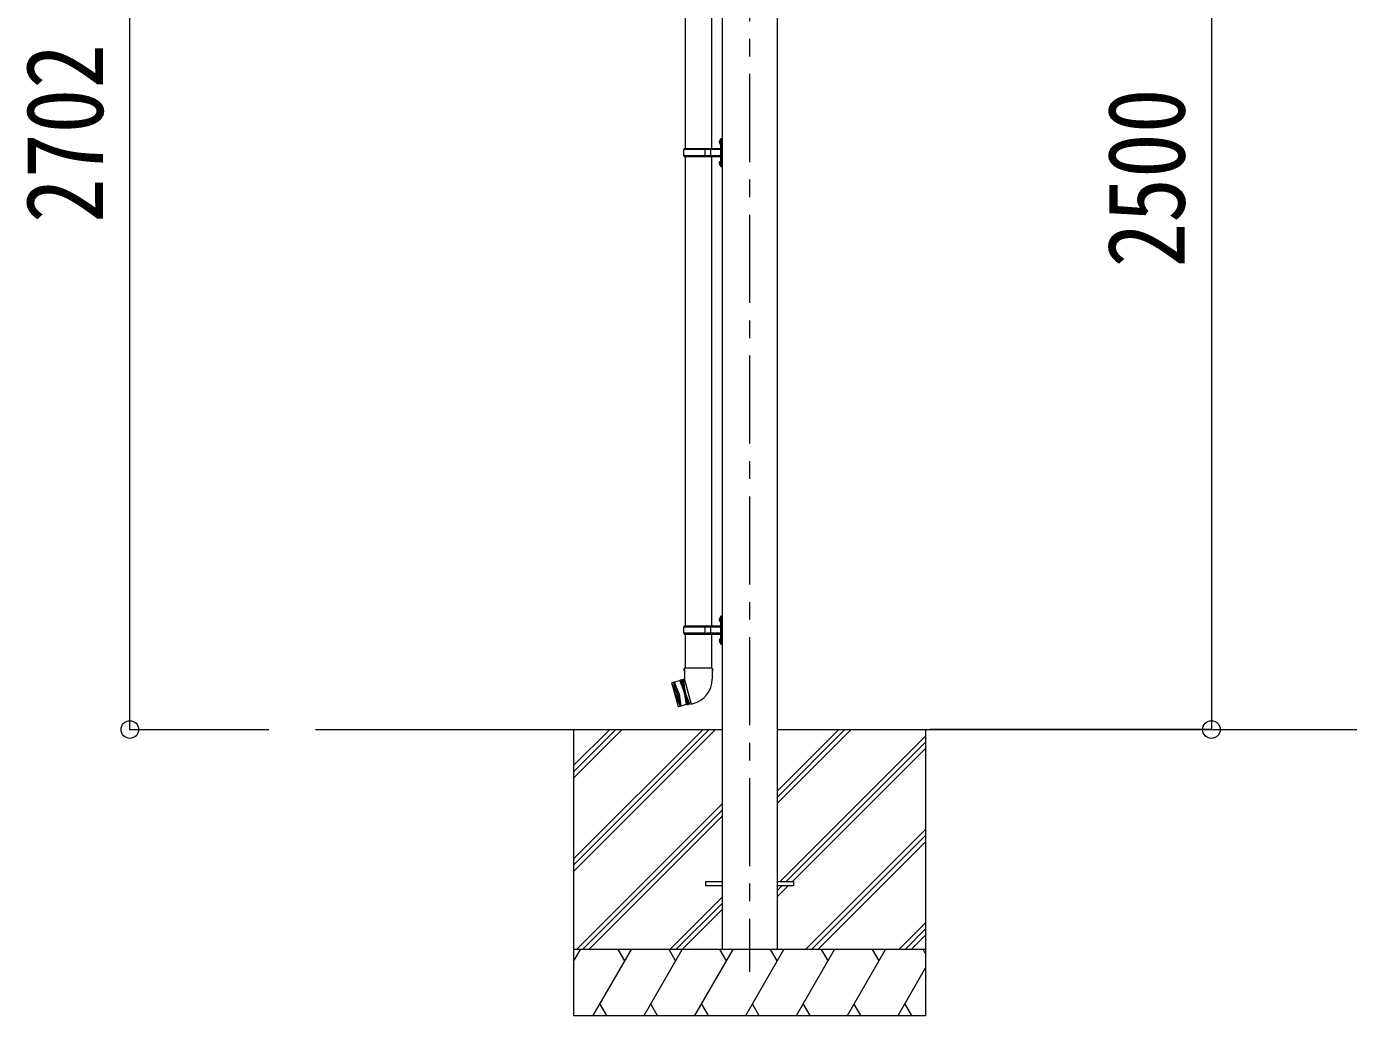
# Model space of a CAD drawing. Units: millimetres at full size, sheet at 1:40. Extents: x -11243 to 11243, y -7760 to 7760.
# Drawn here: x 1130 to 4134, y -5147 to -2899 of the extents above; entities that cross this region are included whole.
import ezdxf
from ezdxf.enums import TextEntityAlignment as Align

# ---------------------------------------------------------------- set-up
doc = ezdxf.new("R2010")
doc.units = ezdxf.units.MM
doc.header["$LTSCALE"] = 40
doc.header["$PDMODE"] = 32
doc.header["$PDSIZE"] = 40
doc.linetypes.add('CHAIN1', pattern=[8, 5, -1, 1, -1])
doc.layers.add('0-3_ELV2', color=7, linetype='Continuous', lineweight=9)
doc.layers.add('0-6_OTH_LINE', color=6, linetype='Continuous', lineweight=9)
doc.styles.add('ＭＳ ゴシック', font='')
doc.styles.get('ＭＳ ゴシック').set_extended_font_data('MS Gothic')

msp = doc.modelspace()

# ---------------------------------------------------------------- linework, layer by layer
at = {"layer": '0-3_ELV2', "color": 5, "linetype": 'CHAIN1'}
msp.add_line((2772.93, -1727), (2772.93, -5047.44), dxfattribs=at)
at = {"layer": '0-3_ELV2', "color": 4}
for p, q in [((2710.43, -1997.93), (2710.43, -4996.83)), ((2835.43, -1997.93), (2835.43, -4996.83)), ((2672.93, -4842.33), (2710.43, -4842.33)), ((2672.93, -4842.33), (2672.93, -4851.33)), ((2672.93, -4851.33), (2710.43, -4851.33)), ((2835.43, -4842.33), (2872.93, -4842.33)), ((2835.43, -4851.33), (2872.93, -4851.33)), ((2872.93, -4842.33), (2872.93, -4851.33))]:
    msp.add_line(p, q, dxfattribs=at)
at = {"layer": '0-3_ELV2'}
for p, q in [((2626.58, -2214.83), (2626.58, -3176.82)), ((2686.28, -2214.83), (2686.28, -3176.82)), ((2708.43, -3153.33), (2706.43, -3155.33)), ((2708.43, -3153.33), (2708.43, -3218.33)), ((2708.43, -3153.33), (2710.43, -3153.33)), ((2710.43, -3218.33), (2710.43, -3153.33)), ((2623.43, -3178.83), (2624.43, -3176.83)), ((2623.43, -3192.83), (2623.43, -3178.83)), ((2671.93, -3178.83), (2623.43, -3178.83)), ((2705.93, -3176.83), (2624.43, -3176.83)), ((2671.93, -3194.83), (2671.93, -3176.83)), ((2672.68, -3176.83), (2674.68, -3178.83)), ((2705.93, -3178.83), (2674.68, -3178.83)), ((2685.06, -3178.83), (2683.06, -3176.83)), ((2685.06, -3192.83), (2685.06, -3178.83)), ((2704.13, -3159.68), (2706.18, -3160.68)), ((2705.4, -3157.68), (2706.03, -3157.68)), ((2705.4, -3157.68), (2705.4, -3165.98)), ((2705.4, -3165.98), (2706.03, -3165.98)), ((2706.03, -3157.68), (2706.43, -3158.08)), ((2706.18, -3160.68), (2706.79, -3161.83)), ((2706.43, -3155.33), (2706.43, -3216.33)), ((2623.43, -3192.83), (2624.43, -3194.83)), ((2671.93, -3192.83), (2623.43, -3192.83)), ((2624.43, -3194.83), (2705.93, -3194.83)), ((2626.58, -3194.82), (2626.58, -4261.83)), ((2672.68, -3194.83), (2674.68, -3192.83)), ((2705.93, -3192.83), (2674.68, -3192.83)), ((2685.06, -3192.83), (2683.06, -3194.83)), ((2686.28, -3194.82), (2686.28, -4261.83)), ((2704.13, -3207.68), (2706.18, -3208.68)), ((2705.4, -3205.68), (2706.03, -3205.68)), ((2705.4, -3205.68), (2705.4, -3213.98)), ((2705.4, -3213.98), (2706.03, -3213.98)), ((2706.03, -3205.68), (2706.03, -3213.98)), ((2706.03, -3205.68), (2706.43, -3206.08)), ((2706.03, -3213.98), (2706.43, -3213.58)), ((2706.18, -3208.68), (2706.79, -3209.83)), ((2706.43, -3216.33), (2708.43, -3218.33)), ((2710.43, -3218.33), (2708.43, -3218.33)), ((2623.43, -4263.83), (2624.43, -4261.83)), ((2623.43, -4277.83), (2623.43, -4263.83)), ((2671.93, -4263.83), (2623.43, -4263.83)), ((2705.93, -4261.83), (2624.43, -4261.83)), ((2671.93, -4279.83), (2671.93, -4261.83)), ((2672.68, -4261.83), (2674.68, -4263.83)), ((2705.93, -4263.83), (2674.68, -4263.83)), ((2685.06, -4263.83), (2683.06, -4261.83)), ((2685.06, -4277.83), (2685.06, -4263.83)), ((2704.13, -4244.68), (2706.18, -4245.68)), ((2705.4, -4242.68), (2706.03, -4242.68)), ((2705.4, -4242.68), (2705.4, -4250.98)), ((2705.4, -4250.98), (2706.03, -4250.98)), ((2706.03, -4242.68), (2706.43, -4243.08)), ((2706.18, -4245.68), (2706.79, -4246.83)), ((2708.43, -4238.33), (2706.43, -4240.33)), ((2706.43, -4240.33), (2706.43, -4301.33)), ((2708.43, -4238.33), (2708.43, -4303.33)), ((2708.43, -4238.33), (2710.43, -4238.33)), ((2710.43, -4303.33), (2710.43, -4238.33)), ((2623.43, -4277.83), (2624.43, -4279.83)), ((2671.93, -4277.83), (2623.43, -4277.83)), ((2624.43, -4279.83), (2705.93, -4279.83)), ((2626.58, -4279.83), (2626.58, -4357.7)), ((2672.68, -4279.83), (2674.68, -4277.83)), ((2705.93, -4277.83), (2674.68, -4277.83)), ((2685.06, -4277.83), (2683.06, -4279.83)), ((2686.28, -4279.83), (2686.28, -4357.7)), ((2704.13, -4292.68), (2706.18, -4293.68)), ((2705.4, -4290.68), (2706.03, -4290.68)), ((2705.4, -4290.68), (2705.4, -4298.98)), ((2706.03, -4290.68), (2706.03, -4298.98)), ((2706.03, -4290.68), (2706.43, -4291.08)), ((2706.18, -4293.68), (2706.79, -4294.83)), ((2705.4, -4298.98), (2706.03, -4298.98)), ((2706.03, -4298.98), (2706.43, -4298.58)), ((2706.43, -4301.33), (2708.43, -4303.33)), ((2710.43, -4303.33), (2708.43, -4303.33)), ((2614.37, -4385.82), (2596.5, -4390.61)), ((2617.01, -4384.08), (2614.37, -4385.82)), ((2617.01, -4384.08), (2618.94, -4383.56)), ((2632.1, -4440.39), (2617.01, -4384.08)), ((2621.91, -4383.03), (2618.94, -4383.56)), ((2618.94, -4383.56), (2634.03, -4439.88)), ((2624.8, -4382.25), (2621.91, -4383.03)), ((2621.91, -4383.03), (2626.49, -4411.72)), ((2624.73, -4357.7), (2623.03, -4362.2)), ((2624.76, -4362.7), (2623.03, -4362.2)), ((2624.87, -4380.94), (2624.48, -4381.04)), ((2624.48, -4381.04), (2640.09, -4439.29)), ((2688.13, -4357.7), (2624.73, -4357.7)), ((2624.73, -4357.7), (2624.87, -4380.94)), ((2688.13, -4357.7), (2687.98, -4382.7)), ((2596.15, -4391.22), (2596.5, -4390.61)), ((2596.15, -4391.22), (2610.46, -4444.64)), ((2611.08, -4444.99), (2596.5, -4390.61)), ((2600.37, -4389.58), (2614.94, -4443.96)), ((2604.76, -4417.54), (2600.37, -4389.58)), ((2602.3, -4389.06), (2616.87, -4443.44)), ((2612.48, -4415.47), (2602.3, -4389.06)), ((2612.48, -4415.47), (2616.87, -4443.44)), ((2636.87, -4438.86), (2626.49, -4411.72)), ((2604.76, -4417.54), (2614.94, -4443.96)), ((2611.08, -4444.99), (2610.46, -4444.64)), ((2628.95, -4440.21), (2611.08, -4444.99)), ((2632.1, -4440.39), (2628.95, -4440.21)), ((2632.1, -4440.39), (2634.03, -4439.88)), ((2636.87, -4438.86), (2634.03, -4439.88)), ((2639.76, -4438.08), (2636.87, -4438.86)), ((2640.09, -4439.29), (2645, -4437.97)), ((1786.15, -4496.83), (2710.43, -4496.83)), ((2372.93, -4496.83), (2372.93, -5146.83)), ((2372.93, -4791.01), (2667.11, -4496.83)), ((2372.93, -4805.15), (2681.26, -4496.83)), ((2372.93, -4819.29), (2695.4, -4496.83)), ((2372.93, -4607.16), (2483.27, -4496.83)), ((2372.93, -4593.02), (2469.12, -4496.83)), ((2372.93, -4578.88), (2454.98, -4496.83)), ((2835.43, -4665.16), (3003.77, -4496.83)), ((2835.43, -4651.02), (2989.62, -4496.83)), ((2835.43, -4636.87), (2975.48, -4496.83)), ((2835.43, -4496.83), (4710.43, -4496.83)), ((3172.93, -4496.83), (3172.93, -5146.83)), ((2842.11, -4842.33), (3172.93, -4511.51)), ((2856.25, -4842.33), (3172.93, -4525.65)), ((2870.4, -4842.33), (3172.93, -4539.79)), ((2379.24, -4996.83), (2710.43, -4665.64)), ((2393.38, -4996.83), (2710.43, -4679.78)), ((2407.53, -4996.83), (2710.43, -4693.92)), ((2899.74, -4996.83), (3172.93, -4723.64)), ((2913.88, -4996.83), (3172.93, -4737.78)), ((2928.03, -4996.83), (3172.93, -4751.92)), ((2835.43, -4877.29), (2861.4, -4851.33)), ((2835.43, -4863.15), (2847.25, -4851.33)), ((2710.43, -4877.77), (2591.38, -4996.83)), ((2605.52, -4996.83), (2710.43, -4891.91)), ((2619.66, -4996.83), (2710.43, -4906.05)), ((3111.88, -4996.83), (3172.93, -4935.77)), ((3126.02, -4996.83), (3172.93, -4949.91)), ((3140.16, -4996.83), (3172.93, -4964.05)), ((3172.93, -4996.83), (2372.93, -4996.83)), ((2372.93, -5024.33), (2388.81, -4996.83)), ((2417.68, -5146.83), (2504.28, -4996.83)), ((2489.28, -5022.81), (2474.28, -4996.83)), ((2533.15, -5146.83), (2619.75, -4996.83)), ((2604.75, -5022.81), (2589.75, -4996.83)), ((2648.62, -5146.83), (2735.22, -4996.83)), ((2720.22, -5022.81), (2705.22, -4996.83)), ((2764.09, -5146.83), (2850.69, -4996.83)), ((2835.69, -5022.81), (2820.69, -4996.83)), ((2879.56, -5146.83), (2966.16, -4996.83)), ((2951.16, -5022.81), (2936.16, -4996.83)), ((2995.03, -5146.83), (3081.63, -4996.83)), ((3051.63, -4996.83), (3066.63, -5022.81)), ((3167.1, -4996.83), (3172.93, -5006.93)), ((3110.5, -5146.83), (3172.93, -5038.69)), ((2432.68, -5120.85), (2447.68, -5146.83)), ((2548.15, -5120.85), (2563.15, -5146.83)), ((2663.62, -5120.85), (2678.62, -5146.83)), ((2779.09, -5120.85), (2794.09, -5146.83)), ((2894.56, -5120.85), (2909.56, -5146.83)), ((3010.03, -5120.85), (3025.03, -5146.83)), ((3125.5, -5120.85), (3140.5, -5146.83)), ((2372.93, -5146.83), (3172.93, -5146.83))]:
    msp.add_line(p, q, dxfattribs=at)
at = {"layer": '0-3_ELV2', "color": 6}
for p, q in [((1364.46, -4496.83), (1680.7, -4496.83)), ((3822.32, -4496.83), (3182.3, -4496.83))]:
    msp.add_line(p, q, dxfattribs=at)
at = {"layer": '0-3_ELV2'}
for points in [[(2704.13, -3163.98), (2706.18, -3162.98), (2706.79, -3161.83)], [(2706.03, -3157.68), (2706.03, -3165.98), (2706.43, -3165.58)], [(2704.13, -3211.98), (2706.18, -3210.98), (2706.79, -3209.83)], [(2704.13, -4248.98), (2706.18, -4247.98), (2706.79, -4246.83)], [(2706.03, -4242.68), (2706.03, -4250.98), (2706.43, -4250.58)], [(2704.13, -4296.98), (2706.18, -4295.98), (2706.79, -4294.83)], [(2614.37, -4385.82), (2624.56, -4412.24), (2628.95, -4440.21)], [(2688.13, -4357.7), (2689.63, -4362.2), (2688.1, -4362.7)]]:
    msp.add_lwpolyline(points, dxfattribs=at)
for centre, radius, start, end in [((2709.73, -3161.83), 6, 136.21765, 223.78235), ((2705.93, -3176.33), 0.5, 270, 0), ((2705.93, -3178.33), 0.5, 270, 0), ((2709.73, -3209.83), 6, 136.21765, 223.78235), ((2705.93, -3193.33), 0.5, 0, 90), ((2705.93, -3195.33), 0.5, 0, 90), ((2709.73, -4246.83), 6, 136.21765, 223.78235), ((2705.93, -4261.33), 0.5, 270, 0), ((2705.93, -4263.33), 0.5, 270, 0), ((2709.73, -4294.83), 6, 136.21765, 223.78235), ((2705.93, -4278.33), 0.5, 0, 90), ((2705.93, -4280.33), 0.5, 0, 90), ((2629.99, -4381.95), 58, 285, 359.65623)]:
    msp.add_arc(centre, radius, start, end, dxfattribs=at)
at = {"layer": '0-3_ELV2', "color": 6}
for p in [(1364.46, -4496.83), (3822.32, -4496.83)]:
    msp.add_point(p, dxfattribs=at)
at = {"layer": '0-6_OTH_LINE'}
for p, q in [((1364.46, -4496.83), (1364.46, -1794.59)), ((3822.32, -1996.83), (3822.32, -4496.83))]:
    msp.add_line(p, q, dxfattribs=at)

# ---------------------------------------------------------------- texts
at = {"layer": '0-3_ELV2', "style": 'ＭＳ ゴシック', "width": 0.85}
for s, p in [('2702', (1356.46, -3345.71)), ('2500', (3814.32, -3446.83))]:
    msp.add_text(s, height=176, rotation=90, dxfattribs=at).set_placement(p, align=Align.BOTTOM_LEFT)

doc.saveas('drawing.dxf')
